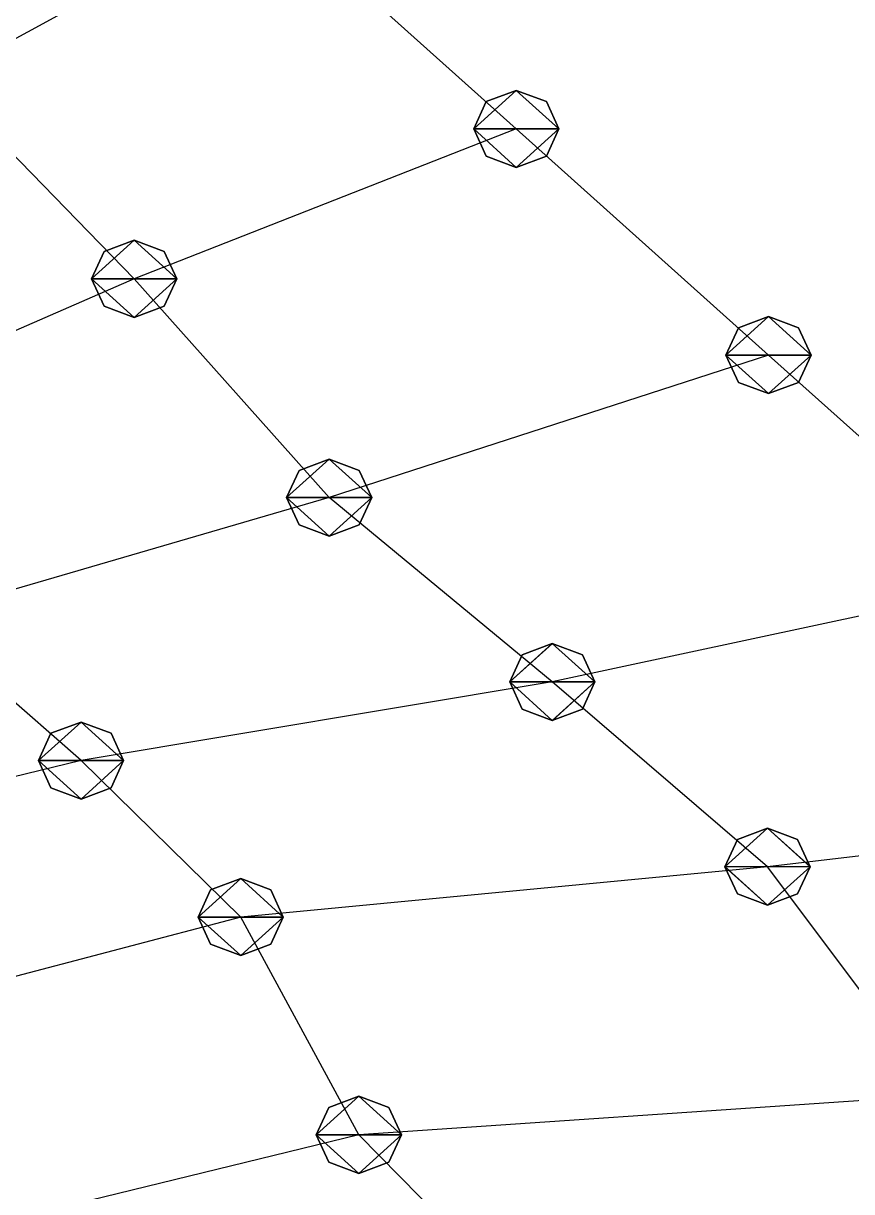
# Model space of a CAD drawing. Header units: metres. Extents: x -74 to 76, y -49 to 49.
# Drawn here: x 22.29 to 41.75, y 7.06 to 34.52 of the extents above; entities that cross this region are included whole.
import ezdxf

# ---------------------------------------------------------------- set-up
doc = ezdxf.new("R2010")
doc.units = ezdxf.units.M

msp = doc.modelspace()

# ---------------------------------------------------------------- linework, layer by layer
for p, q in [((27.942036, 37.35096, -190.03009), (20.340496, 33.19207, -188.64796)), ((33.868618, 32.03611, -188.62723), (27.942036, 37.35096, -190.03009)), ((24.890682, 28.512947, -186.82431), (20.340496, 33.19207, -188.64796)), ((33.16151, 32.676563, -188.92693), (32.868618, 32.03611, -188.62723)), ((33.16151, 32.676563, -188.92693), (32.868618, 32.03611, -188.62723)), ((33.16151, 32.676563, -188.92693), (32.868618, 32.03611, -188.62723)), ((33.868618, 32.941845, -189.05107), (33.16151, 32.676563, -188.92693)), ((33.868618, 32.941845, -189.05107), (33.16151, 32.676563, -188.92693)), ((33.868618, 32.941845, -189.05107), (33.16151, 32.676563, -188.92693)), ((34.575726, 32.676563, -188.92693), (33.868618, 32.941845, -189.05107)), ((34.575726, 32.676563, -188.92693), (33.868618, 32.941845, -189.05107)), ((34.575726, 32.676563, -188.92693), (33.868618, 32.941845, -189.05107)), ((34.868618, 32.03611, -188.62723), (34.575726, 32.676563, -188.92693)), ((34.868618, 32.03611, -188.62723), (34.575726, 32.676563, -188.92693)), ((34.868618, 32.03611, -188.62723), (34.575726, 32.676563, -188.92693)), ((33.868618, 32.03611, -188.62723), (24.890682, 28.512947, -186.82431)), ((32.868618, 32.03611, -188.62723), (33.16151, 31.395658, -188.32753)), ((32.868618, 32.03611, -188.62723), (33.16151, 31.395658, -188.32753)), ((32.868618, 32.03611, -188.62723), (33.16151, 31.395658, -188.32753)), ((39.795193, 26.72126, -187.22437), (33.868618, 32.03611, -188.62723)), ((34.575726, 31.395658, -188.32753), (34.868618, 32.03611, -188.62723)), ((34.575726, 31.395658, -188.32753), (34.868618, 32.03611, -188.62723)), ((34.575726, 31.395658, -188.32753), (34.868618, 32.03611, -188.62723)), ((33.16151, 31.395658, -188.32753), (33.868618, 31.130375, -188.20338)), ((33.16151, 31.395658, -188.32753), (33.868618, 31.130375, -188.20338)), ((33.16151, 31.395658, -188.32753), (33.868618, 31.130375, -188.20338)), ((33.868618, 31.130375, -188.20338), (34.575726, 31.395658, -188.32753)), ((33.868618, 31.130375, -188.20338), (34.575726, 31.395658, -188.32753)), ((33.868618, 31.130375, -188.20338), (34.575726, 31.395658, -188.32753)), ((24.890682, 29.418682, -187.24815), (24.183575, 29.153399, -187.12401)), ((24.890682, 29.418682, -187.24815), (24.183575, 29.153399, -187.12401)), ((24.890682, 29.418682, -187.24815), (24.183575, 29.153399, -187.12401)), ((24.890682, 29.418682, -187.24815), (24.183575, 29.153399, -187.12401)), ((25.59779, 29.153399, -187.12401), (24.890682, 29.418682, -187.24815)), ((25.59779, 29.153399, -187.12401), (24.890682, 29.418682, -187.24815)), ((25.59779, 29.153399, -187.12401), (24.890682, 29.418682, -187.24815)), ((25.59779, 29.153399, -187.12401), (24.890682, 29.418682, -187.24815)), ((24.183575, 29.153399, -187.12401), (23.890682, 28.512947, -186.82431)), ((24.183575, 29.153399, -187.12401), (23.890682, 28.512947, -186.82431)), ((24.183575, 29.153399, -187.12401), (23.890682, 28.512947, -186.82431)), ((24.183575, 29.153399, -187.12401), (23.890682, 28.512947, -186.82431)), ((25.890682, 28.512947, -186.82431), (25.59779, 29.153399, -187.12401)), ((25.890682, 28.512947, -186.82431), (25.59779, 29.153399, -187.12401)), ((25.890682, 28.512947, -186.82431), (25.59779, 29.153399, -187.12401)), ((25.890682, 28.512947, -186.82431), (25.59779, 29.153399, -187.12401)), ((24.890682, 28.512947, -186.82431), (16.645412, 24.909348, -189.76706)), ((23.890682, 28.512947, -186.82431), (24.183575, 27.872496, -186.52461)), ((23.890682, 28.512947, -186.82431), (24.183575, 27.872496, -186.52461)), ((23.890682, 28.512947, -186.82431), (24.183575, 27.872496, -186.52461)), ((23.890682, 28.512947, -186.82431), (24.183575, 27.872496, -186.52461)), ((29.472073, 23.372566, -186.19019), (24.890682, 28.512947, -186.82431)), ((25.59779, 27.872496, -186.52461), (25.890682, 28.512947, -186.82431)), ((25.59779, 27.872496, -186.52461), (25.890682, 28.512947, -186.82431)), ((25.59779, 27.872496, -186.52461), (25.890682, 28.512947, -186.82431)), ((25.59779, 27.872496, -186.52461), (25.890682, 28.512947, -186.82431)), ((24.183575, 27.872496, -186.52461), (24.890682, 27.607212, -186.40047)), ((24.183575, 27.872496, -186.52461), (24.890682, 27.607212, -186.40047)), ((24.183575, 27.872496, -186.52461), (24.890682, 27.607212, -186.40047)), ((24.183575, 27.872496, -186.52461), (24.890682, 27.607212, -186.40047)), ((24.890682, 27.607212, -186.40047), (25.59779, 27.872496, -186.52461)), ((24.890682, 27.607212, -186.40047), (25.59779, 27.872496, -186.52461)), ((24.890682, 27.607212, -186.40047), (25.59779, 27.872496, -186.52461)), ((24.890682, 27.607212, -186.40047), (25.59779, 27.872496, -186.52461)), ((39.795193, 27.626995, -187.64821), (39.088085, 27.361712, -187.52406)), ((39.795193, 27.626995, -187.64821), (39.088085, 27.361712, -187.52406)), ((39.795193, 27.626995, -187.64821), (39.088085, 27.361712, -187.52406)), ((40.5023, 27.361712, -187.52406), (39.795193, 27.626995, -187.64821)), ((40.5023, 27.361712, -187.52406), (39.795193, 27.626995, -187.64821)), ((40.5023, 27.361712, -187.52406), (39.795193, 27.626995, -187.64821)), ((39.088085, 27.361712, -187.52406), (38.795193, 26.72126, -187.22437)), ((39.088085, 27.361712, -187.52406), (38.795193, 26.72126, -187.22437)), ((39.088085, 27.361712, -187.52406), (38.795193, 26.72126, -187.22437)), ((40.795193, 26.72126, -187.22437), (40.5023, 27.361712, -187.52406)), ((40.795193, 26.72126, -187.22437), (40.5023, 27.361712, -187.52406)), ((40.795193, 26.72126, -187.22437), (40.5023, 27.361712, -187.52406)), ((39.795193, 26.72126, -187.22437), (29.472073, 23.372566, -186.19019)), ((38.795193, 26.72126, -187.22437), (39.088085, 26.080809, -186.92467)), ((38.795193, 26.72126, -187.22437), (39.088085, 26.080809, -186.92467)), ((38.795193, 26.72126, -187.22437), (39.088085, 26.080809, -186.92467)), ((45.721775, 21.406418, -185.8215), (39.795193, 26.72126, -187.22437)), ((40.5023, 26.080809, -186.92467), (40.795193, 26.72126, -187.22437)), ((40.5023, 26.080809, -186.92467), (40.795193, 26.72126, -187.22437)), ((40.5023, 26.080809, -186.92467), (40.795193, 26.72126, -187.22437)), ((39.088085, 26.080809, -186.92467), (39.795193, 25.815525, -186.80052)), ((39.088085, 26.080809, -186.92467), (39.795193, 25.815525, -186.80052)), ((39.088085, 26.080809, -186.92467), (39.795193, 25.815525, -186.80052)), ((39.795193, 25.815525, -186.80052), (40.5023, 26.080809, -186.92467)), ((39.795193, 25.815525, -186.80052), (40.5023, 26.080809, -186.92467)), ((39.795193, 25.815525, -186.80052), (40.5023, 26.080809, -186.92467)), ((29.472073, 24.278301, -186.61403), (28.764965, 24.013018, -186.48988)), ((29.472073, 24.278301, -186.61403), (28.764965, 24.013018, -186.48988)), ((29.472073, 24.278301, -186.61403), (28.764965, 24.013018, -186.48988)), ((29.472073, 24.278301, -186.61403), (28.764965, 24.013018, -186.48988)), ((30.17918, 24.013018, -186.48988), (29.472073, 24.278301, -186.61403)), ((30.17918, 24.013018, -186.48988), (29.472073, 24.278301, -186.61403)), ((30.17918, 24.013018, -186.48988), (29.472073, 24.278301, -186.61403)), ((30.17918, 24.013018, -186.48988), (29.472073, 24.278301, -186.61403)), ((28.764965, 24.013018, -186.48988), (28.472073, 23.372566, -186.19019)), ((28.764965, 24.013018, -186.48988), (28.472073, 23.372566, -186.19019)), ((28.764965, 24.013018, -186.48988), (28.472073, 23.372566, -186.19019)), ((28.764965, 24.013018, -186.48988), (28.472073, 23.372566, -186.19019)), ((30.472073, 23.372566, -186.19019), (30.17918, 24.013018, -186.48988)), ((30.472073, 23.372566, -186.19019), (30.17918, 24.013018, -186.48988)), ((30.472073, 23.372566, -186.19019), (30.17918, 24.013018, -186.48988)), ((30.472073, 23.372566, -186.19019), (30.17918, 24.013018, -186.48988)), ((29.472073, 23.372566, -186.19019), (19.80634, 20.562775, -190.19077)), ((28.472073, 23.372566, -186.19019), (28.764965, 22.732115, -185.89049)), ((28.472073, 23.372566, -186.19019), (28.764965, 22.732115, -185.89049)), ((28.472073, 23.372566, -186.19019), (28.764965, 22.732115, -185.89049)), ((28.472073, 23.372566, -186.19019), (28.764965, 22.732115, -185.89049)), ((34.71507, 19.04113, -186.33878), (29.472073, 23.372566, -186.19019)), ((30.17918, 22.732115, -185.89049), (30.472073, 23.372566, -186.19019)), ((30.17918, 22.732115, -185.89049), (30.472073, 23.372566, -186.19019)), ((30.17918, 22.732115, -185.89049), (30.472073, 23.372566, -186.19019)), ((30.17918, 22.732115, -185.89049), (30.472073, 23.372566, -186.19019)), ((28.764965, 22.732115, -185.89049), (29.472073, 22.466831, -185.76634)), ((28.764965, 22.732115, -185.89049), (29.472073, 22.466831, -185.76634)), ((28.764965, 22.732115, -185.89049), (29.472073, 22.466831, -185.76634)), ((28.764965, 22.732115, -185.89049), (29.472073, 22.466831, -185.76634)), ((29.472073, 22.466831, -185.76634), (30.17918, 22.732115, -185.89049)), ((29.472073, 22.466831, -185.76634), (30.17918, 22.732115, -185.89049)), ((29.472073, 22.466831, -185.76634), (30.17918, 22.732115, -185.89049)), ((29.472073, 22.466831, -185.76634), (30.17918, 22.732115, -185.89049)), ((45.721775, 21.406418, -185.8215), (34.71507, 19.04113, -186.33878)), ((23.641438, 17.193405, -190.73628), (19.80634, 20.562775, -190.19077)), ((34.71507, 19.946865, -186.76262), (34.00796, 19.681581, -186.63847)), ((34.71507, 19.946865, -186.76262), (34.00796, 19.681581, -186.63847)), ((34.71507, 19.946865, -186.76262), (34.00796, 19.681581, -186.63847)), ((34.71507, 19.946865, -186.76262), (34.00796, 19.681581, -186.63847)), ((35.422176, 19.681581, -186.63847), (34.71507, 19.946865, -186.76262)), ((35.422176, 19.681581, -186.63847), (34.71507, 19.946865, -186.76262)), ((35.422176, 19.681581, -186.63847), (34.71507, 19.946865, -186.76262)), ((35.422176, 19.681581, -186.63847), (34.71507, 19.946865, -186.76262)), ((34.00796, 19.681581, -186.63847), (33.71507, 19.04113, -186.33878)), ((34.00796, 19.681581, -186.63847), (33.71507, 19.04113, -186.33878)), ((34.00796, 19.681581, -186.63847), (33.71507, 19.04113, -186.33878)), ((34.00796, 19.681581, -186.63847), (33.71507, 19.04113, -186.33878)), ((35.71507, 19.04113, -186.33878), (35.422176, 19.681581, -186.63847)), ((35.71507, 19.04113, -186.33878), (35.422176, 19.681581, -186.63847)), ((35.71507, 19.04113, -186.33878), (35.422176, 19.681581, -186.63847)), ((35.71507, 19.04113, -186.33878), (35.422176, 19.681581, -186.63847)), ((34.71507, 19.04113, -186.33878), (23.641438, 17.193405, -190.73628)), ((33.71507, 19.04113, -186.33878), (34.00796, 18.400679, -186.03908)), ((33.71507, 19.04113, -186.33878), (34.00796, 18.400679, -186.03908)), ((33.71507, 19.04113, -186.33878), (34.00796, 18.400679, -186.03908)), ((33.71507, 19.04113, -186.33878), (34.00796, 18.400679, -186.03908)), ((39.769825, 14.700432, -185.63406), (34.71507, 19.04113, -186.33878)), ((35.422176, 18.400679, -186.03908), (35.71507, 19.04113, -186.33878)), ((35.422176, 18.400679, -186.03908), (35.71507, 19.04113, -186.33878)), ((35.422176, 18.400679, -186.03908), (35.71507, 19.04113, -186.33878)), ((35.422176, 18.400679, -186.03908), (35.71507, 19.04113, -186.33878)), ((34.00796, 18.400679, -186.03908), (34.71507, 18.135395, -185.91493)), ((34.00796, 18.400679, -186.03908), (34.71507, 18.135395, -185.91493)), ((34.00796, 18.400679, -186.03908), (34.71507, 18.135395, -185.91493)), ((34.00796, 18.400679, -186.03908), (34.71507, 18.135395, -185.91493)), ((34.71507, 18.135395, -185.91493), (35.422176, 18.400679, -186.03908)), ((34.71507, 18.135395, -185.91493), (35.422176, 18.400679, -186.03908)), ((34.71507, 18.135395, -185.91493), (35.422176, 18.400679, -186.03908)), ((34.71507, 18.135395, -185.91493), (35.422176, 18.400679, -186.03908)), ((23.641438, 18.09914, -191.16013), (22.93433, 17.833857, -191.03598)), ((23.641438, 18.09914, -191.16013), (22.93433, 17.833857, -191.03598)), ((23.641438, 18.09914, -191.16013), (22.93433, 17.833857, -191.03598)), ((23.641438, 18.09914, -191.16013), (22.93433, 17.833857, -191.03598)), ((24.348545, 17.833857, -191.03598), (23.641438, 18.09914, -191.16013)), ((24.348545, 17.833857, -191.03598), (23.641438, 18.09914, -191.16013)), ((24.348545, 17.833857, -191.03598), (23.641438, 18.09914, -191.16013)), ((24.348545, 17.833857, -191.03598), (23.641438, 18.09914, -191.16013)), ((22.93433, 17.833857, -191.03598), (22.641438, 17.193405, -190.73628)), ((22.93433, 17.833857, -191.03598), (22.641438, 17.193405, -190.73628)), ((22.93433, 17.833857, -191.03598), (22.641438, 17.193405, -190.73628)), ((22.93433, 17.833857, -191.03598), (22.641438, 17.193405, -190.73628)), ((24.641438, 17.193405, -190.73628), (24.348545, 17.833857, -191.03598)), ((24.641438, 17.193405, -190.73628), (24.348545, 17.833857, -191.03598)), ((24.641438, 17.193405, -190.73628), (24.348545, 17.833857, -191.03598)), ((24.641438, 17.193405, -190.73628), (24.348545, 17.833857, -191.03598)), ((23.641438, 17.193405, -190.73628), (12.281971, 14.461254, -193.73164)), ((22.641438, 17.193405, -190.73628), (22.93433, 16.552954, -190.43658)), ((22.641438, 17.193405, -190.73628), (22.93433, 16.552954, -190.43658)), ((22.641438, 17.193405, -190.73628), (22.93433, 16.552954, -190.43658)), ((22.641438, 17.193405, -190.73628), (22.93433, 16.552954, -190.43658)), ((27.393589, 13.516846, -189.36922), (23.641438, 17.193405, -190.73628)), ((24.348545, 16.552954, -190.43658), (24.641438, 17.193405, -190.73628)), ((24.348545, 16.552954, -190.43658), (24.641438, 17.193405, -190.73628)), ((24.348545, 16.552954, -190.43658), (24.641438, 17.193405, -190.73628)), ((24.348545, 16.552954, -190.43658), (24.641438, 17.193405, -190.73628)), ((22.93433, 16.552954, -190.43658), (23.641438, 16.28767, -190.31244)), ((22.93433, 16.552954, -190.43658), (23.641438, 16.28767, -190.31244)), ((22.93433, 16.552954, -190.43658), (23.641438, 16.28767, -190.31244)), ((22.93433, 16.552954, -190.43658), (23.641438, 16.28767, -190.31244)), ((23.641438, 16.28767, -190.31244), (24.348545, 16.552954, -190.43658)), ((23.641438, 16.28767, -190.31244), (24.348545, 16.552954, -190.43658)), ((23.641438, 16.28767, -190.31244), (24.348545, 16.552954, -190.43658)), ((23.641438, 16.28767, -190.31244), (24.348545, 16.552954, -190.43658)), ((51.648357, 16.091568, -184.41864), (39.769825, 14.700432, -185.63406)), ((39.769825, 15.606167, -186.0579), (39.062717, 15.340883, -185.93376)), ((39.769825, 15.606167, -186.0579), (39.062717, 15.340883, -185.93376)), ((39.769825, 15.606167, -186.0579), (39.062717, 15.340883, -185.93376)), ((39.769825, 15.606167, -186.0579), (39.062717, 15.340883, -185.93376)), ((40.476933, 15.340883, -185.93376), (39.769825, 15.606167, -186.0579)), ((40.476933, 15.340883, -185.93376), (39.769825, 15.606167, -186.0579)), ((40.476933, 15.340883, -185.93376), (39.769825, 15.606167, -186.0579)), ((40.476933, 15.340883, -185.93376), (39.769825, 15.606167, -186.0579)), ((39.062717, 15.340883, -185.93376), (38.769825, 14.700432, -185.63406)), ((39.062717, 15.340883, -185.93376), (38.769825, 14.700432, -185.63406)), ((39.062717, 15.340883, -185.93376), (38.769825, 14.700432, -185.63406)), ((39.062717, 15.340883, -185.93376), (38.769825, 14.700432, -185.63406)), ((40.769825, 14.700432, -185.63406), (40.476933, 15.340883, -185.93376)), ((40.769825, 14.700432, -185.63406), (40.476933, 15.340883, -185.93376)), ((40.769825, 14.700432, -185.63406), (40.476933, 15.340883, -185.93376)), ((40.769825, 14.700432, -185.63406), (40.476933, 15.340883, -185.93376)), ((39.769825, 14.700432, -185.63406), (27.393589, 13.516846, -189.36922)), ((38.769825, 14.700432, -185.63406), (39.062717, 14.05998, -185.33437)), ((38.769825, 14.700432, -185.63406), (39.062717, 14.05998, -185.33437)), ((38.769825, 14.700432, -185.63406), (39.062717, 14.05998, -185.33437)), ((38.769825, 14.700432, -185.63406), (39.062717, 14.05998, -185.33437)), ((43.790638, 9.329388, -184.89568), (39.769825, 14.700432, -185.63406)), ((40.476933, 14.05998, -185.33437), (40.769825, 14.700432, -185.63406)), ((40.476933, 14.05998, -185.33437), (40.769825, 14.700432, -185.63406)), ((40.476933, 14.05998, -185.33437), (40.769825, 14.700432, -185.63406)), ((40.476933, 14.05998, -185.33437), (40.769825, 14.700432, -185.63406)), ((27.393589, 14.422581, -189.79306), (26.686481, 14.157297, -189.66891)), ((27.393589, 14.422581, -189.79306), (26.686481, 14.157297, -189.66891)), ((27.393589, 14.422581, -189.79306), (26.686481, 14.157297, -189.66891)), ((27.393589, 14.422581, -189.79306), (26.686481, 14.157297, -189.66891)), ((28.100697, 14.157297, -189.66891), (27.393589, 14.422581, -189.79306)), ((28.100697, 14.157297, -189.66891), (27.393589, 14.422581, -189.79306)), ((28.100697, 14.157297, -189.66891), (27.393589, 14.422581, -189.79306)), ((28.100697, 14.157297, -189.66891), (27.393589, 14.422581, -189.79306)), ((26.686481, 14.157297, -189.66891), (26.393589, 13.516846, -189.36922)), ((26.686481, 14.157297, -189.66891), (26.393589, 13.516846, -189.36922)), ((26.686481, 14.157297, -189.66891), (26.393589, 13.516846, -189.36922)), ((26.686481, 14.157297, -189.66891), (26.393589, 13.516846, -189.36922)), ((28.393589, 13.516846, -189.36922), (28.100697, 14.157297, -189.66891)), ((28.393589, 13.516846, -189.36922), (28.100697, 14.157297, -189.66891)), ((28.393589, 13.516846, -189.36922), (28.100697, 14.157297, -189.66891)), ((28.393589, 13.516846, -189.36922), (28.100697, 14.157297, -189.66891)), ((39.062717, 14.05998, -185.33437), (39.769825, 13.794696, -185.21022)), ((39.062717, 14.05998, -185.33437), (39.769825, 13.794696, -185.21022)), ((39.062717, 14.05998, -185.33437), (39.769825, 13.794696, -185.21022)), ((39.062717, 14.05998, -185.33437), (39.769825, 13.794696, -185.21022)), ((39.769825, 13.794696, -185.21022), (40.476933, 14.05998, -185.33437)), ((39.769825, 13.794696, -185.21022), (40.476933, 14.05998, -185.33437)), ((39.769825, 13.794696, -185.21022), (40.476933, 14.05998, -185.33437)), ((39.769825, 13.794696, -185.21022), (40.476933, 14.05998, -185.33437)), ((27.393589, 13.516846, -189.36922), (15.087643, 10.282742, -192.12726)), ((26.393589, 13.516846, -189.36922), (26.686481, 12.876394, -189.06952)), ((26.393589, 13.516846, -189.36922), (26.686481, 12.876394, -189.06952)), ((26.393589, 13.516846, -189.36922), (26.686481, 12.876394, -189.06952)), ((26.393589, 13.516846, -189.36922), (26.686481, 12.876394, -189.06952)), ((30.167362, 8.399944, -188.78256), (27.393589, 13.516846, -189.36922)), ((28.100697, 12.876394, -189.06952), (28.393589, 13.516846, -189.36922)), ((28.100697, 12.876394, -189.06952), (28.393589, 13.516846, -189.36922)), ((28.100697, 12.876394, -189.06952), (28.393589, 13.516846, -189.36922)), ((28.100697, 12.876394, -189.06952), (28.393589, 13.516846, -189.36922)), ((26.686481, 12.876394, -189.06952), (27.393589, 12.61111, -188.94537)), ((26.686481, 12.876394, -189.06952), (27.393589, 12.61111, -188.94537)), ((26.686481, 12.876394, -189.06952), (27.393589, 12.61111, -188.94537)), ((26.686481, 12.876394, -189.06952), (27.393589, 12.61111, -188.94537)), ((27.393589, 12.61111, -188.94537), (28.100697, 12.876394, -189.06952)), ((27.393589, 12.61111, -188.94537), (28.100697, 12.876394, -189.06952)), ((27.393589, 12.61111, -188.94537), (28.100697, 12.876394, -189.06952)), ((27.393589, 12.61111, -188.94537), (28.100697, 12.876394, -189.06952)), ((30.167362, 9.305679, -189.2064), (29.460255, 9.040396, -189.08226)), ((30.167362, 9.305679, -189.2064), (29.460255, 9.040396, -189.08226)), ((30.167362, 9.305679, -189.2064), (29.460255, 9.040396, -189.08226)), ((30.167362, 9.305679, -189.2064), (29.460255, 9.040396, -189.08226)), ((43.790638, 9.329388, -184.89568), (30.167362, 8.399944, -188.78256)), ((30.87447, 9.040396, -189.08226), (30.167362, 9.305679, -189.2064)), ((30.87447, 9.040396, -189.08226), (30.167362, 9.305679, -189.2064)), ((30.87447, 9.040396, -189.08226), (30.167362, 9.305679, -189.2064)), ((30.87447, 9.040396, -189.08226), (30.167362, 9.305679, -189.2064)), ((29.460255, 9.040396, -189.08226), (29.167362, 8.399944, -188.78256)), ((29.460255, 9.040396, -189.08226), (29.167362, 8.399944, -188.78256)), ((29.460255, 9.040396, -189.08226), (29.167362, 8.399944, -188.78256)), ((29.460255, 9.040396, -189.08226), (29.167362, 8.399944, -188.78256)), ((31.167362, 8.399944, -188.78256), (30.87447, 9.040396, -189.08226)), ((31.167362, 8.399944, -188.78256), (30.87447, 9.040396, -189.08226)), ((31.167362, 8.399944, -188.78256), (30.87447, 9.040396, -189.08226)), ((31.167362, 8.399944, -188.78256), (30.87447, 9.040396, -189.08226)), ((30.167362, 8.399944, -188.78256), (17.427567, 5.2945404, -192.16248)), ((29.167362, 8.399944, -188.78256), (29.460255, 7.7594924, -188.48286)), ((29.167362, 8.399944, -188.78256), (29.460255, 7.7594924, -188.48286)), ((29.167362, 8.399944, -188.78256), (29.460255, 7.7594924, -188.48286)), ((29.167362, 8.399944, -188.78256), (29.460255, 7.7594924, -188.48286)), ((33.55044, 4.9663277, -188.71924), (30.167362, 8.399944, -188.78256)), ((30.87447, 7.7594924, -188.48286), (31.167362, 8.399944, -188.78256)), ((30.87447, 7.7594924, -188.48286), (31.167362, 8.399944, -188.78256)), ((30.87447, 7.7594924, -188.48286), (31.167362, 8.399944, -188.78256)), ((30.87447, 7.7594924, -188.48286), (31.167362, 8.399944, -188.78256)), ((29.460255, 7.7594924, -188.48286), (30.167362, 7.494209, -188.35872)), ((29.460255, 7.7594924, -188.48286), (30.167362, 7.494209, -188.35872)), ((29.460255, 7.7594924, -188.48286), (30.167362, 7.494209, -188.35872)), ((29.460255, 7.7594924, -188.48286), (30.167362, 7.494209, -188.35872)), ((30.167362, 7.494209, -188.35872), (30.87447, 7.7594924, -188.48286)), ((30.167362, 7.494209, -188.35872), (30.87447, 7.7594924, -188.48286)), ((30.167362, 7.494209, -188.35872), (30.87447, 7.7594924, -188.48286)), ((30.167362, 7.494209, -188.35872), (30.87447, 7.7594924, -188.48286))]:
    msp.add_line(p, q)
for points in [[(32.868618, 32.03611, -188.62723), (33.16151, 32.676563, -188.92693), (33.868618, 32.941845, -189.05107), (33.868717, 32.941944, -189.05096)], [(32.868618, 32.03611, -188.62723), (33.16151, 32.676563, -188.92693), (33.868618, 32.941845, -189.05107), (33.868717, 32.941944, -189.05096)], [(32.868618, 32.03611, -188.62723), (33.16151, 32.676563, -188.92693), (33.868618, 32.941845, -189.05107), (33.868717, 32.941944, -189.05096)], [(32.868618, 32.03611, -188.62723), (33.868618, 32.941845, -189.05107), (34.868618, 32.03611, -188.62723), (34.868717, 32.03621, -188.62712)], [(32.868618, 32.03611, -188.62723), (33.868618, 32.941845, -189.05107), (34.868618, 32.03611, -188.62723), (34.868717, 32.03621, -188.62712)], [(32.868618, 32.03611, -188.62723), (33.868618, 32.941845, -189.05107), (34.868618, 32.03611, -188.62723), (34.868717, 32.03621, -188.62712)], [(33.868618, 32.941845, -189.05107), (34.575726, 32.676563, -188.92693), (34.868618, 32.03611, -188.62723), (34.868717, 32.03621, -188.62712)], [(33.868618, 32.941845, -189.05107), (34.575726, 32.676563, -188.92693), (34.868618, 32.03611, -188.62723), (34.868717, 32.03621, -188.62712)], [(33.868618, 32.941845, -189.05107), (34.575726, 32.676563, -188.92693), (34.868618, 32.03611, -188.62723), (34.868717, 32.03621, -188.62712)], [(33.868618, 31.130375, -188.20338), (33.16151, 31.395658, -188.32753), (32.868618, 32.03611, -188.62723), (32.868717, 32.03621, -188.62712)], [(34.868618, 32.03611, -188.62723), (33.868618, 31.130375, -188.20338), (32.868618, 32.03611, -188.62723), (32.868717, 32.03621, -188.62712)], [(33.868618, 31.130375, -188.20338), (33.16151, 31.395658, -188.32753), (32.868618, 32.03611, -188.62723), (32.868717, 32.03621, -188.62712)], [(34.868618, 32.03611, -188.62723), (33.868618, 31.130375, -188.20338), (32.868618, 32.03611, -188.62723), (32.868717, 32.03621, -188.62712)], [(33.868618, 31.130375, -188.20338), (33.16151, 31.395658, -188.32753), (32.868618, 32.03611, -188.62723), (32.868717, 32.03621, -188.62712)], [(34.868618, 32.03611, -188.62723), (33.868618, 31.130375, -188.20338), (32.868618, 32.03611, -188.62723), (32.868717, 32.03621, -188.62712)], [(34.868618, 32.03611, -188.62723), (34.575726, 31.395658, -188.32753), (33.868618, 31.130375, -188.20338), (33.868717, 31.130474, -188.20328)], [(34.868618, 32.03611, -188.62723), (34.575726, 31.395658, -188.32753), (33.868618, 31.130375, -188.20338), (33.868717, 31.130474, -188.20328)], [(34.868618, 32.03611, -188.62723), (34.575726, 31.395658, -188.32753), (33.868618, 31.130375, -188.20338), (33.868717, 31.130474, -188.20328)], [(23.890682, 28.512947, -186.82431), (24.183575, 29.153399, -187.12401), (24.890682, 29.418682, -187.24815), (24.890781, 29.418781, -187.24805)], [(23.890682, 28.512947, -186.82431), (24.183575, 29.153399, -187.12401), (24.890682, 29.418682, -187.24815), (24.890781, 29.418781, -187.24805)], [(23.890682, 28.512947, -186.82431), (24.183575, 29.153399, -187.12401), (24.890682, 29.418682, -187.24815), (24.890781, 29.418781, -187.24805)], [(23.890682, 28.512947, -186.82431), (24.183575, 29.153399, -187.12401), (24.890682, 29.418682, -187.24815), (24.890781, 29.418781, -187.24805)], [(23.890682, 28.512947, -186.82431), (24.890682, 29.418682, -187.24815), (25.890682, 28.512947, -186.82431), (25.890781, 28.513046, -186.8242)], [(23.890682, 28.512947, -186.82431), (24.890682, 29.418682, -187.24815), (25.890682, 28.512947, -186.82431), (25.890781, 28.513046, -186.8242)], [(23.890682, 28.512947, -186.82431), (24.890682, 29.418682, -187.24815), (25.890682, 28.512947, -186.82431), (25.890781, 28.513046, -186.8242)], [(23.890682, 28.512947, -186.82431), (24.890682, 29.418682, -187.24815), (25.890682, 28.512947, -186.82431), (25.890781, 28.513046, -186.8242)], [(24.890682, 29.418682, -187.24815), (25.59779, 29.153399, -187.12401), (25.890682, 28.512947, -186.82431), (25.890781, 28.513046, -186.8242)], [(24.890682, 29.418682, -187.24815), (25.59779, 29.153399, -187.12401), (25.890682, 28.512947, -186.82431), (25.890781, 28.513046, -186.8242)], [(24.890682, 29.418682, -187.24815), (25.59779, 29.153399, -187.12401), (25.890682, 28.512947, -186.82431), (25.890781, 28.513046, -186.8242)], [(24.890682, 29.418682, -187.24815), (25.59779, 29.153399, -187.12401), (25.890682, 28.512947, -186.82431), (25.890781, 28.513046, -186.8242)], [(24.890682, 27.607212, -186.40047), (24.183575, 27.872496, -186.52461), (23.890682, 28.512947, -186.82431), (23.890781, 28.513046, -186.8242)], [(25.890682, 28.512947, -186.82431), (24.890682, 27.607212, -186.40047), (23.890682, 28.512947, -186.82431), (23.890781, 28.513046, -186.8242)], [(24.890682, 27.607212, -186.40047), (24.183575, 27.872496, -186.52461), (23.890682, 28.512947, -186.82431), (23.890781, 28.513046, -186.8242)], [(25.890682, 28.512947, -186.82431), (24.890682, 27.607212, -186.40047), (23.890682, 28.512947, -186.82431), (23.890781, 28.513046, -186.8242)], [(24.890682, 27.607212, -186.40047), (24.183575, 27.872496, -186.52461), (23.890682, 28.512947, -186.82431), (23.890781, 28.513046, -186.8242)], [(25.890682, 28.512947, -186.82431), (24.890682, 27.607212, -186.40047), (23.890682, 28.512947, -186.82431), (23.890781, 28.513046, -186.8242)], [(24.890682, 27.607212, -186.40047), (24.183575, 27.872496, -186.52461), (23.890682, 28.512947, -186.82431), (23.890781, 28.513046, -186.8242)], [(25.890682, 28.512947, -186.82431), (24.890682, 27.607212, -186.40047), (23.890682, 28.512947, -186.82431), (23.890781, 28.513046, -186.8242)], [(25.890682, 28.512947, -186.82431), (25.59779, 27.872496, -186.52461), (24.890682, 27.607212, -186.40047), (24.890781, 27.607311, -186.40036)], [(25.890682, 28.512947, -186.82431), (25.59779, 27.872496, -186.52461), (24.890682, 27.607212, -186.40047), (24.890781, 27.607311, -186.40036)], [(25.890682, 28.512947, -186.82431), (25.59779, 27.872496, -186.52461), (24.890682, 27.607212, -186.40047), (24.890781, 27.607311, -186.40036)], [(25.890682, 28.512947, -186.82431), (25.59779, 27.872496, -186.52461), (24.890682, 27.607212, -186.40047), (24.890781, 27.607311, -186.40036)], [(38.795193, 26.72126, -187.22437), (39.088085, 27.361712, -187.52406), (39.795193, 27.626995, -187.64821), (39.79529, 27.627094, -187.6481)], [(38.795193, 26.72126, -187.22437), (39.088085, 27.361712, -187.52406), (39.795193, 27.626995, -187.64821), (39.79529, 27.627094, -187.6481)], [(38.795193, 26.72126, -187.22437), (39.088085, 27.361712, -187.52406), (39.795193, 27.626995, -187.64821), (39.79529, 27.627094, -187.6481)], [(38.795193, 26.72126, -187.22437), (39.795193, 27.626995, -187.64821), (40.795193, 26.72126, -187.22437), (40.79529, 26.72136, -187.22426)], [(38.795193, 26.72126, -187.22437), (39.795193, 27.626995, -187.64821), (40.795193, 26.72126, -187.22437), (40.79529, 26.72136, -187.22426)], [(38.795193, 26.72126, -187.22437), (39.795193, 27.626995, -187.64821), (40.795193, 26.72126, -187.22437), (40.79529, 26.72136, -187.22426)], [(39.795193, 27.626995, -187.64821), (40.5023, 27.361712, -187.52406), (40.795193, 26.72126, -187.22437), (40.79529, 26.72136, -187.22426)], [(39.795193, 27.626995, -187.64821), (40.5023, 27.361712, -187.52406), (40.795193, 26.72126, -187.22437), (40.79529, 26.72136, -187.22426)], [(39.795193, 27.626995, -187.64821), (40.5023, 27.361712, -187.52406), (40.795193, 26.72126, -187.22437), (40.79529, 26.72136, -187.22426)], [(39.795193, 25.815525, -186.80052), (39.088085, 26.080809, -186.92467), (38.795193, 26.72126, -187.22437), (38.79529, 26.72136, -187.22426)], [(40.795193, 26.72126, -187.22437), (39.795193, 25.815525, -186.80052), (38.795193, 26.72126, -187.22437), (38.79529, 26.72136, -187.22426)], [(39.795193, 25.815525, -186.80052), (39.088085, 26.080809, -186.92467), (38.795193, 26.72126, -187.22437), (38.79529, 26.72136, -187.22426)], [(40.795193, 26.72126, -187.22437), (39.795193, 25.815525, -186.80052), (38.795193, 26.72126, -187.22437), (38.79529, 26.72136, -187.22426)], [(39.795193, 25.815525, -186.80052), (39.088085, 26.080809, -186.92467), (38.795193, 26.72126, -187.22437), (38.79529, 26.72136, -187.22426)], [(40.795193, 26.72126, -187.22437), (39.795193, 25.815525, -186.80052), (38.795193, 26.72126, -187.22437), (38.79529, 26.72136, -187.22426)], [(40.795193, 26.72126, -187.22437), (40.5023, 26.080809, -186.92467), (39.795193, 25.815525, -186.80052), (39.79529, 25.815624, -186.80042)], [(40.795193, 26.72126, -187.22437), (40.5023, 26.080809, -186.92467), (39.795193, 25.815525, -186.80052), (39.79529, 25.815624, -186.80042)], [(40.795193, 26.72126, -187.22437), (40.5023, 26.080809, -186.92467), (39.795193, 25.815525, -186.80052), (39.79529, 25.815624, -186.80042)], [(28.472073, 23.372566, -186.19019), (28.764965, 24.013018, -186.48988), (29.472073, 24.278301, -186.61403), (29.472172, 24.2784, -186.61392)], [(28.472073, 23.372566, -186.19019), (28.764965, 24.013018, -186.48988), (29.472073, 24.278301, -186.61403), (29.472172, 24.2784, -186.61392)], [(28.472073, 23.372566, -186.19019), (28.764965, 24.013018, -186.48988), (29.472073, 24.278301, -186.61403), (29.472172, 24.2784, -186.61392)], [(28.472073, 23.372566, -186.19019), (28.764965, 24.013018, -186.48988), (29.472073, 24.278301, -186.61403), (29.472172, 24.2784, -186.61392)], [(28.472073, 23.372566, -186.19019), (29.472073, 24.278301, -186.61403), (30.472073, 23.372566, -186.19019), (30.472172, 23.372665, -186.19008)], [(28.472073, 23.372566, -186.19019), (29.472073, 24.278301, -186.61403), (30.472073, 23.372566, -186.19019), (30.472172, 23.372665, -186.19008)], [(28.472073, 23.372566, -186.19019), (29.472073, 24.278301, -186.61403), (30.472073, 23.372566, -186.19019), (30.472172, 23.372665, -186.19008)], [(28.472073, 23.372566, -186.19019), (29.472073, 24.278301, -186.61403), (30.472073, 23.372566, -186.19019), (30.472172, 23.372665, -186.19008)], [(29.472073, 24.278301, -186.61403), (30.17918, 24.013018, -186.48988), (30.472073, 23.372566, -186.19019), (30.472172, 23.372665, -186.19008)], [(29.472073, 24.278301, -186.61403), (30.17918, 24.013018, -186.48988), (30.472073, 23.372566, -186.19019), (30.472172, 23.372665, -186.19008)], [(29.472073, 24.278301, -186.61403), (30.17918, 24.013018, -186.48988), (30.472073, 23.372566, -186.19019), (30.472172, 23.372665, -186.19008)], [(29.472073, 24.278301, -186.61403), (30.17918, 24.013018, -186.48988), (30.472073, 23.372566, -186.19019), (30.472172, 23.372665, -186.19008)], [(29.472073, 22.466831, -185.76634), (28.764965, 22.732115, -185.89049), (28.472073, 23.372566, -186.19019), (28.472172, 23.372665, -186.19008)], [(30.472073, 23.372566, -186.19019), (29.472073, 22.466831, -185.76634), (28.472073, 23.372566, -186.19019), (28.472172, 23.372665, -186.19008)], [(29.472073, 22.466831, -185.76634), (28.764965, 22.732115, -185.89049), (28.472073, 23.372566, -186.19019), (28.472172, 23.372665, -186.19008)], [(30.472073, 23.372566, -186.19019), (29.472073, 22.466831, -185.76634), (28.472073, 23.372566, -186.19019), (28.472172, 23.372665, -186.19008)], [(29.472073, 22.466831, -185.76634), (28.764965, 22.732115, -185.89049), (28.472073, 23.372566, -186.19019), (28.472172, 23.372665, -186.19008)], [(30.472073, 23.372566, -186.19019), (29.472073, 22.466831, -185.76634), (28.472073, 23.372566, -186.19019), (28.472172, 23.372665, -186.19008)], [(29.472073, 22.466831, -185.76634), (28.764965, 22.732115, -185.89049), (28.472073, 23.372566, -186.19019), (28.472172, 23.372665, -186.19008)], [(30.472073, 23.372566, -186.19019), (29.472073, 22.466831, -185.76634), (28.472073, 23.372566, -186.19019), (28.472172, 23.372665, -186.19008)], [(30.472073, 23.372566, -186.19019), (30.17918, 22.732115, -185.89049), (29.472073, 22.466831, -185.76634), (29.472172, 22.46693, -185.76624)], [(30.472073, 23.372566, -186.19019), (30.17918, 22.732115, -185.89049), (29.472073, 22.466831, -185.76634), (29.472172, 22.46693, -185.76624)], [(30.472073, 23.372566, -186.19019), (30.17918, 22.732115, -185.89049), (29.472073, 22.466831, -185.76634), (29.472172, 22.46693, -185.76624)], [(30.472073, 23.372566, -186.19019), (30.17918, 22.732115, -185.89049), (29.472073, 22.466831, -185.76634), (29.472172, 22.46693, -185.76624)], [(33.71507, 19.04113, -186.33878), (34.00796, 19.681581, -186.63847), (34.71507, 19.946865, -186.76262), (34.715168, 19.946964, -186.76251)], [(33.71507, 19.04113, -186.33878), (34.00796, 19.681581, -186.63847), (34.71507, 19.946865, -186.76262), (34.715168, 19.946964, -186.76251)], [(33.71507, 19.04113, -186.33878), (34.00796, 19.681581, -186.63847), (34.71507, 19.946865, -186.76262), (34.715168, 19.946964, -186.76251)], [(33.71507, 19.04113, -186.33878), (34.00796, 19.681581, -186.63847), (34.71507, 19.946865, -186.76262), (34.715168, 19.946964, -186.76251)], [(33.71507, 19.04113, -186.33878), (34.71507, 19.946865, -186.76262), (35.71507, 19.04113, -186.33878), (35.715168, 19.04123, -186.33867)], [(33.71507, 19.04113, -186.33878), (34.71507, 19.946865, -186.76262), (35.71507, 19.04113, -186.33878), (35.715168, 19.04123, -186.33867)], [(33.71507, 19.04113, -186.33878), (34.71507, 19.946865, -186.76262), (35.71507, 19.04113, -186.33878), (35.715168, 19.04123, -186.33867)], [(33.71507, 19.04113, -186.33878), (34.71507, 19.946865, -186.76262), (35.71507, 19.04113, -186.33878), (35.715168, 19.04123, -186.33867)], [(34.71507, 19.946865, -186.76262), (35.422176, 19.681581, -186.63847), (35.71507, 19.04113, -186.33878), (35.715168, 19.04123, -186.33867)], [(34.71507, 19.946865, -186.76262), (35.422176, 19.681581, -186.63847), (35.71507, 19.04113, -186.33878), (35.715168, 19.04123, -186.33867)], [(34.71507, 19.946865, -186.76262), (35.422176, 19.681581, -186.63847), (35.71507, 19.04113, -186.33878), (35.715168, 19.04123, -186.33867)], [(34.71507, 19.946865, -186.76262), (35.422176, 19.681581, -186.63847), (35.71507, 19.04113, -186.33878), (35.715168, 19.04123, -186.33867)], [(34.71507, 18.135395, -185.91493), (34.00796, 18.400679, -186.03908), (33.71507, 19.04113, -186.33878), (33.715168, 19.04123, -186.33867)], [(35.71507, 19.04113, -186.33878), (34.71507, 18.135395, -185.91493), (33.71507, 19.04113, -186.33878), (33.715168, 19.04123, -186.33867)], [(34.71507, 18.135395, -185.91493), (34.00796, 18.400679, -186.03908), (33.71507, 19.04113, -186.33878), (33.715168, 19.04123, -186.33867)], [(35.71507, 19.04113, -186.33878), (34.71507, 18.135395, -185.91493), (33.71507, 19.04113, -186.33878), (33.715168, 19.04123, -186.33867)], [(34.71507, 18.135395, -185.91493), (34.00796, 18.400679, -186.03908), (33.71507, 19.04113, -186.33878), (33.715168, 19.04123, -186.33867)], [(35.71507, 19.04113, -186.33878), (34.71507, 18.135395, -185.91493), (33.71507, 19.04113, -186.33878), (33.715168, 19.04123, -186.33867)], [(34.71507, 18.135395, -185.91493), (34.00796, 18.400679, -186.03908), (33.71507, 19.04113, -186.33878), (33.715168, 19.04123, -186.33867)], [(35.71507, 19.04113, -186.33878), (34.71507, 18.135395, -185.91493), (33.71507, 19.04113, -186.33878), (33.715168, 19.04123, -186.33867)], [(35.71507, 19.04113, -186.33878), (35.422176, 18.400679, -186.03908), (34.71507, 18.135395, -185.91493), (34.715168, 18.135494, -185.91483)], [(35.71507, 19.04113, -186.33878), (35.422176, 18.400679, -186.03908), (34.71507, 18.135395, -185.91493), (34.715168, 18.135494, -185.91483)], [(35.71507, 19.04113, -186.33878), (35.422176, 18.400679, -186.03908), (34.71507, 18.135395, -185.91493), (34.715168, 18.135494, -185.91483)], [(35.71507, 19.04113, -186.33878), (35.422176, 18.400679, -186.03908), (34.71507, 18.135395, -185.91493), (34.715168, 18.135494, -185.91483)], [(22.641438, 17.193405, -190.73628), (22.93433, 17.833857, -191.03598), (23.641438, 18.09914, -191.16013), (23.641537, 18.09924, -191.16002)], [(22.641438, 17.193405, -190.73628), (22.93433, 17.833857, -191.03598), (23.641438, 18.09914, -191.16013), (23.641537, 18.09924, -191.16002)], [(22.641438, 17.193405, -190.73628), (22.93433, 17.833857, -191.03598), (23.641438, 18.09914, -191.16013), (23.641537, 18.09924, -191.16002)], [(22.641438, 17.193405, -190.73628), (22.93433, 17.833857, -191.03598), (23.641438, 18.09914, -191.16013), (23.641537, 18.09924, -191.16002)], [(22.641438, 17.193405, -190.73628), (23.641438, 18.09914, -191.16013), (24.641438, 17.193405, -190.73628), (24.641537, 17.193504, -190.73618)], [(22.641438, 17.193405, -190.73628), (23.641438, 18.09914, -191.16013), (24.641438, 17.193405, -190.73628), (24.641537, 17.193504, -190.73618)], [(22.641438, 17.193405, -190.73628), (23.641438, 18.09914, -191.16013), (24.641438, 17.193405, -190.73628), (24.641537, 17.193504, -190.73618)], [(22.641438, 17.193405, -190.73628), (23.641438, 18.09914, -191.16013), (24.641438, 17.193405, -190.73628), (24.641537, 17.193504, -190.73618)], [(23.641438, 18.09914, -191.16013), (24.348545, 17.833857, -191.03598), (24.641438, 17.193405, -190.73628), (24.641537, 17.193504, -190.73618)], [(23.641438, 18.09914, -191.16013), (24.348545, 17.833857, -191.03598), (24.641438, 17.193405, -190.73628), (24.641537, 17.193504, -190.73618)], [(23.641438, 18.09914, -191.16013), (24.348545, 17.833857, -191.03598), (24.641438, 17.193405, -190.73628), (24.641537, 17.193504, -190.73618)], [(23.641438, 18.09914, -191.16013), (24.348545, 17.833857, -191.03598), (24.641438, 17.193405, -190.73628), (24.641537, 17.193504, -190.73618)], [(23.641438, 16.28767, -190.31244), (22.93433, 16.552954, -190.43658), (22.641438, 17.193405, -190.73628), (22.641537, 17.193504, -190.73618)], [(24.641438, 17.193405, -190.73628), (23.641438, 16.28767, -190.31244), (22.641438, 17.193405, -190.73628), (22.641537, 17.193504, -190.73618)], [(23.641438, 16.28767, -190.31244), (22.93433, 16.552954, -190.43658), (22.641438, 17.193405, -190.73628), (22.641537, 17.193504, -190.73618)], [(24.641438, 17.193405, -190.73628), (23.641438, 16.28767, -190.31244), (22.641438, 17.193405, -190.73628), (22.641537, 17.193504, -190.73618)], [(23.641438, 16.28767, -190.31244), (22.93433, 16.552954, -190.43658), (22.641438, 17.193405, -190.73628), (22.641537, 17.193504, -190.73618)], [(24.641438, 17.193405, -190.73628), (23.641438, 16.28767, -190.31244), (22.641438, 17.193405, -190.73628), (22.641537, 17.193504, -190.73618)], [(23.641438, 16.28767, -190.31244), (22.93433, 16.552954, -190.43658), (22.641438, 17.193405, -190.73628), (22.641537, 17.193504, -190.73618)], [(24.641438, 17.193405, -190.73628), (23.641438, 16.28767, -190.31244), (22.641438, 17.193405, -190.73628), (22.641537, 17.193504, -190.73618)], [(24.641438, 17.193405, -190.73628), (24.348545, 16.552954, -190.43658), (23.641438, 16.28767, -190.31244), (23.641537, 16.28777, -190.31233)], [(24.641438, 17.193405, -190.73628), (24.348545, 16.552954, -190.43658), (23.641438, 16.28767, -190.31244), (23.641537, 16.28777, -190.31233)], [(24.641438, 17.193405, -190.73628), (24.348545, 16.552954, -190.43658), (23.641438, 16.28767, -190.31244), (23.641537, 16.28777, -190.31233)], [(24.641438, 17.193405, -190.73628), (24.348545, 16.552954, -190.43658), (23.641438, 16.28767, -190.31244), (23.641537, 16.28777, -190.31233)], [(38.769825, 14.700432, -185.63406), (39.062717, 15.340883, -185.93376), (39.769825, 15.606167, -186.0579), (39.769924, 15.606267, -186.0578)], [(38.769825, 14.700432, -185.63406), (39.062717, 15.340883, -185.93376), (39.769825, 15.606167, -186.0579), (39.769924, 15.606267, -186.0578)], [(38.769825, 14.700432, -185.63406), (39.062717, 15.340883, -185.93376), (39.769825, 15.606167, -186.0579), (39.769924, 15.606267, -186.0578)], [(38.769825, 14.700432, -185.63406), (39.062717, 15.340883, -185.93376), (39.769825, 15.606167, -186.0579), (39.769924, 15.606267, -186.0578)], [(38.769825, 14.700432, -185.63406), (39.769825, 15.606167, -186.0579), (40.769825, 14.700432, -185.63406), (40.769924, 14.700532, -185.63396)], [(38.769825, 14.700432, -185.63406), (39.769825, 15.606167, -186.0579), (40.769825, 14.700432, -185.63406), (40.769924, 14.700532, -185.63396)], [(38.769825, 14.700432, -185.63406), (39.769825, 15.606167, -186.0579), (40.769825, 14.700432, -185.63406), (40.769924, 14.700532, -185.63396)], [(38.769825, 14.700432, -185.63406), (39.769825, 15.606167, -186.0579), (40.769825, 14.700432, -185.63406), (40.769924, 14.700532, -185.63396)], [(39.769825, 15.606167, -186.0579), (40.476933, 15.340883, -185.93376), (40.769825, 14.700432, -185.63406), (40.769924, 14.700532, -185.63396)], [(39.769825, 15.606167, -186.0579), (40.476933, 15.340883, -185.93376), (40.769825, 14.700432, -185.63406), (40.769924, 14.700532, -185.63396)], [(39.769825, 15.606167, -186.0579), (40.476933, 15.340883, -185.93376), (40.769825, 14.700432, -185.63406), (40.769924, 14.700532, -185.63396)], [(39.769825, 15.606167, -186.0579), (40.476933, 15.340883, -185.93376), (40.769825, 14.700432, -185.63406), (40.769924, 14.700532, -185.63396)], [(39.769825, 13.794696, -185.21022), (39.062717, 14.05998, -185.33437), (38.769825, 14.700432, -185.63406), (38.769924, 14.700532, -185.63396)], [(40.769825, 14.700432, -185.63406), (39.769825, 13.794696, -185.21022), (38.769825, 14.700432, -185.63406), (38.769924, 14.700532, -185.63396)], [(39.769825, 13.794696, -185.21022), (39.062717, 14.05998, -185.33437), (38.769825, 14.700432, -185.63406), (38.769924, 14.700532, -185.63396)], [(40.769825, 14.700432, -185.63406), (39.769825, 13.794696, -185.21022), (38.769825, 14.700432, -185.63406), (38.769924, 14.700532, -185.63396)], [(39.769825, 13.794696, -185.21022), (39.062717, 14.05998, -185.33437), (38.769825, 14.700432, -185.63406), (38.769924, 14.700532, -185.63396)], [(40.769825, 14.700432, -185.63406), (39.769825, 13.794696, -185.21022), (38.769825, 14.700432, -185.63406), (38.769924, 14.700532, -185.63396)], [(39.769825, 13.794696, -185.21022), (39.062717, 14.05998, -185.33437), (38.769825, 14.700432, -185.63406), (38.769924, 14.700532, -185.63396)], [(40.769825, 14.700432, -185.63406), (39.769825, 13.794696, -185.21022), (38.769825, 14.700432, -185.63406), (38.769924, 14.700532, -185.63396)], [(40.769825, 14.700432, -185.63406), (40.476933, 14.05998, -185.33437), (39.769825, 13.794696, -185.21022), (39.769924, 13.794796, -185.21011)], [(40.769825, 14.700432, -185.63406), (40.476933, 14.05998, -185.33437), (39.769825, 13.794696, -185.21022), (39.769924, 13.794796, -185.21011)], [(40.769825, 14.700432, -185.63406), (40.476933, 14.05998, -185.33437), (39.769825, 13.794696, -185.21022), (39.769924, 13.794796, -185.21011)], [(40.769825, 14.700432, -185.63406), (40.476933, 14.05998, -185.33437), (39.769825, 13.794696, -185.21022), (39.769924, 13.794796, -185.21011)], [(26.393589, 13.516846, -189.36922), (26.686481, 14.157297, -189.66891), (27.393589, 14.422581, -189.79306), (27.393688, 14.422681, -189.79295)], [(26.393589, 13.516846, -189.36922), (26.686481, 14.157297, -189.66891), (27.393589, 14.422581, -189.79306), (27.393688, 14.422681, -189.79295)], [(26.393589, 13.516846, -189.36922), (26.686481, 14.157297, -189.66891), (27.393589, 14.422581, -189.79306), (27.393688, 14.422681, -189.79295)], [(26.393589, 13.516846, -189.36922), (26.686481, 14.157297, -189.66891), (27.393589, 14.422581, -189.79306), (27.393688, 14.422681, -189.79295)], [(26.393589, 13.516846, -189.36922), (27.393589, 14.422581, -189.79306), (28.393589, 13.516846, -189.36922), (28.393688, 13.516946, -189.36911)], [(26.393589, 13.516846, -189.36922), (27.393589, 14.422581, -189.79306), (28.393589, 13.516846, -189.36922), (28.393688, 13.516946, -189.36911)], [(26.393589, 13.516846, -189.36922), (27.393589, 14.422581, -189.79306), (28.393589, 13.516846, -189.36922), (28.393688, 13.516946, -189.36911)], [(26.393589, 13.516846, -189.36922), (27.393589, 14.422581, -189.79306), (28.393589, 13.516846, -189.36922), (28.393688, 13.516946, -189.36911)], [(27.393589, 14.422581, -189.79306), (28.100697, 14.157297, -189.66891), (28.393589, 13.516846, -189.36922), (28.393688, 13.516946, -189.36911)], [(27.393589, 14.422581, -189.79306), (28.100697, 14.157297, -189.66891), (28.393589, 13.516846, -189.36922), (28.393688, 13.516946, -189.36911)], [(27.393589, 14.422581, -189.79306), (28.100697, 14.157297, -189.66891), (28.393589, 13.516846, -189.36922), (28.393688, 13.516946, -189.36911)], [(27.393589, 14.422581, -189.79306), (28.100697, 14.157297, -189.66891), (28.393589, 13.516846, -189.36922), (28.393688, 13.516946, -189.36911)], [(27.393589, 12.61111, -188.94537), (26.686481, 12.876394, -189.06952), (26.393589, 13.516846, -189.36922), (26.393688, 13.516946, -189.36911)], [(28.393589, 13.516846, -189.36922), (27.393589, 12.61111, -188.94537), (26.393589, 13.516846, -189.36922), (26.393688, 13.516946, -189.36911)], [(27.393589, 12.61111, -188.94537), (26.686481, 12.876394, -189.06952), (26.393589, 13.516846, -189.36922), (26.393688, 13.516946, -189.36911)], [(28.393589, 13.516846, -189.36922), (27.393589, 12.61111, -188.94537), (26.393589, 13.516846, -189.36922), (26.393688, 13.516946, -189.36911)], [(27.393589, 12.61111, -188.94537), (26.686481, 12.876394, -189.06952), (26.393589, 13.516846, -189.36922), (26.393688, 13.516946, -189.36911)], [(28.393589, 13.516846, -189.36922), (27.393589, 12.61111, -188.94537), (26.393589, 13.516846, -189.36922), (26.393688, 13.516946, -189.36911)], [(27.393589, 12.61111, -188.94537), (26.686481, 12.876394, -189.06952), (26.393589, 13.516846, -189.36922), (26.393688, 13.516946, -189.36911)], [(28.393589, 13.516846, -189.36922), (27.393589, 12.61111, -188.94537), (26.393589, 13.516846, -189.36922), (26.393688, 13.516946, -189.36911)], [(28.393589, 13.516846, -189.36922), (28.100697, 12.876394, -189.06952), (27.393589, 12.61111, -188.94537), (27.393688, 12.61121, -188.94527)], [(28.393589, 13.516846, -189.36922), (28.100697, 12.876394, -189.06952), (27.393589, 12.61111, -188.94537), (27.393688, 12.61121, -188.94527)], [(28.393589, 13.516846, -189.36922), (28.100697, 12.876394, -189.06952), (27.393589, 12.61111, -188.94537), (27.393688, 12.61121, -188.94527)], [(28.393589, 13.516846, -189.36922), (28.100697, 12.876394, -189.06952), (27.393589, 12.61111, -188.94537), (27.393688, 12.61121, -188.94527)], [(29.167362, 8.399944, -188.78256), (29.460255, 9.040396, -189.08226), (30.167362, 9.305679, -189.2064), (30.167461, 9.305779, -189.2063)], [(29.167362, 8.399944, -188.78256), (29.460255, 9.040396, -189.08226), (30.167362, 9.305679, -189.2064), (30.167461, 9.305779, -189.2063)], [(29.167362, 8.399944, -188.78256), (29.460255, 9.040396, -189.08226), (30.167362, 9.305679, -189.2064), (30.167461, 9.305779, -189.2063)], [(29.167362, 8.399944, -188.78256), (29.460255, 9.040396, -189.08226), (30.167362, 9.305679, -189.2064), (30.167461, 9.305779, -189.2063)], [(29.167362, 8.399944, -188.78256), (30.167362, 9.305679, -189.2064), (31.167362, 8.399944, -188.78256), (31.167461, 8.400044, -188.78246)], [(29.167362, 8.399944, -188.78256), (30.167362, 9.305679, -189.2064), (31.167362, 8.399944, -188.78256), (31.167461, 8.400044, -188.78246)], [(29.167362, 8.399944, -188.78256), (30.167362, 9.305679, -189.2064), (31.167362, 8.399944, -188.78256), (31.167461, 8.400044, -188.78246)], [(29.167362, 8.399944, -188.78256), (30.167362, 9.305679, -189.2064), (31.167362, 8.399944, -188.78256), (31.167461, 8.400044, -188.78246)], [(30.167362, 9.305679, -189.2064), (30.87447, 9.040396, -189.08226), (31.167362, 8.399944, -188.78256), (31.167461, 8.400044, -188.78246)], [(30.167362, 9.305679, -189.2064), (30.87447, 9.040396, -189.08226), (31.167362, 8.399944, -188.78256), (31.167461, 8.400044, -188.78246)], [(30.167362, 9.305679, -189.2064), (30.87447, 9.040396, -189.08226), (31.167362, 8.399944, -188.78256), (31.167461, 8.400044, -188.78246)], [(30.167362, 9.305679, -189.2064), (30.87447, 9.040396, -189.08226), (31.167362, 8.399944, -188.78256), (31.167461, 8.400044, -188.78246)], [(30.167362, 7.494209, -188.35872), (29.460255, 7.7594924, -188.48286), (29.167362, 8.399944, -188.78256), (29.167461, 8.400044, -188.78246)], [(31.167362, 8.399944, -188.78256), (30.167362, 7.494209, -188.35872), (29.167362, 8.399944, -188.78256), (29.167461, 8.400044, -188.78246)], [(30.167362, 7.494209, -188.35872), (29.460255, 7.7594924, -188.48286), (29.167362, 8.399944, -188.78256), (29.167461, 8.400044, -188.78246)], [(31.167362, 8.399944, -188.78256), (30.167362, 7.494209, -188.35872), (29.167362, 8.399944, -188.78256), (29.167461, 8.400044, -188.78246)], [(30.167362, 7.494209, -188.35872), (29.460255, 7.7594924, -188.48286), (29.167362, 8.399944, -188.78256), (29.167461, 8.400044, -188.78246)], [(31.167362, 8.399944, -188.78256), (30.167362, 7.494209, -188.35872), (29.167362, 8.399944, -188.78256), (29.167461, 8.400044, -188.78246)], [(30.167362, 7.494209, -188.35872), (29.460255, 7.7594924, -188.48286), (29.167362, 8.399944, -188.78256), (29.167461, 8.400044, -188.78246)], [(31.167362, 8.399944, -188.78256), (30.167362, 7.494209, -188.35872), (29.167362, 8.399944, -188.78256), (29.167461, 8.400044, -188.78246)], [(31.167362, 8.399944, -188.78256), (30.87447, 7.7594924, -188.48286), (30.167362, 7.494209, -188.35872), (30.167461, 7.494309, -188.35861)], [(31.167362, 8.399944, -188.78256), (30.87447, 7.7594924, -188.48286), (30.167362, 7.494209, -188.35872), (30.167461, 7.494309, -188.35861)], [(31.167362, 8.399944, -188.78256), (30.87447, 7.7594924, -188.48286), (30.167362, 7.494209, -188.35872), (30.167461, 7.494309, -188.35861)], [(31.167362, 8.399944, -188.78256), (30.87447, 7.7594924, -188.48286), (30.167362, 7.494209, -188.35872), (30.167461, 7.494309, -188.35861)]]:
    msp.add_3dface(points)

doc.saveas('drawing.dxf')
